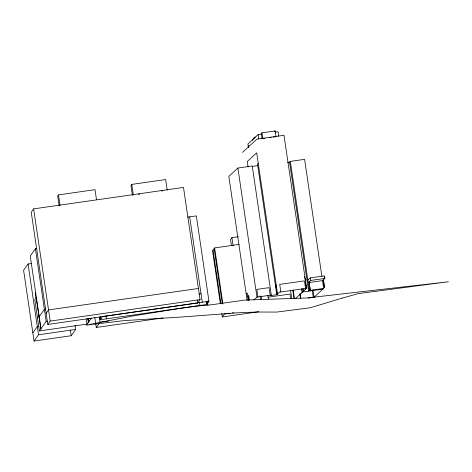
<?xml version="1.0" encoding="UTF-8"?>
<svg xmlns="http://www.w3.org/2000/svg" width="472" height="472" viewBox="0 0 472 472"><rect width="100%" height="100%" fill="white"/><g stroke="black" fill="none" stroke-linecap="round" stroke-linejoin="round"><path stroke-width="0.71" d="M254.727 138.249L255.022 136.868L253.175 138.567L252.667 140.455M33.63 208.878L31.246 212.235L47.814 324.447L197.685 302.994L200.069 299.637L183.496 187.425L33.63 208.878L50.197 321.09L47.814 324.447M96.471 199.55L95.014 189.661L58.493 194.889L57.696 196.016L59.153 205.904M36.875 248.52L35.424 248.732L30.249 256.019L40.981 328.695M31.707 263.464L28.066 263.99L23.6 270.279L34.049 341.049L71.201 335.734L75.667 329.444L75.06 325.332M35.612 292.339L35.252 292.846L36.014 298.003M167.206 190.145L165.637 179.549L131.771 184.399L130.968 185.525L132.431 195.414M37.459 317.845L38.851 315.88M39.2 316.629L44.374 309.343L45.825 309.136M46.162 313.272L48.551 309.909L198.417 288.457M32.839 332.831L37.3 326.541L38.757 326.329M88.046 318.252L88.583 321.886L86.99 324.122L39.388 330.937L46.156 321.414L35.424 248.732M34.049 341.049L38.515 334.76L28.066 263.99M89.65 318.47L91.456 318.34L88.583 321.886M187.579 217.149L196.34 215.893L208.948 301.266L206.647 304.511L100.229 319.739L102.53 316.5M162.999 317.927L96.27 327.479L100.029 322.193L99.297 317.225M239.133 244.419L214.636 247.924L212.559 250.85L220.324 303.437M238.372 236.737L231.935 237.664L230.554 239.599L231.445 245.641M258.721 311.75L222.324 316.96L224.401 314.033L230.224 313.202M261.724 134.095L258.16 134.597L247.918 144.013L248.455 147.636M276.049 136.738L275.194 130.95L261.936 132.815L261.258 133.44L262.007 138.508M242.531 152.373L256.939 139.122L284.002 135.299L306.599 288.333L295.62 298.428M274.515 131.576L275.194 130.95M306.599 288.333L279.536 292.156L276.787 294.687L270.757 295.555L271.294 295.059L252.237 165.985L237.9 168.05L228.826 176.392L247.151 300.487M258.243 163.365L257.5 164.049L276.787 294.687M287.554 162.368L289.56 162.091L290.327 161.383L304.605 159.371L321.874 276.303M246.207 294.097L247.293 293.1L248.343 300.204M253.706 300.109L256.963 297.118L271.294 295.059M276.197 284.952L275.843 285.277L277.176 294.327M306.977 280.049L307.75 279.341M307.856 280.079L310.252 277.878L324.529 275.866L324.907 278.439L322.512 280.639L308.234 282.651L310.629 280.451L324.907 278.439M322.512 280.639L323.668 288.439L309.39 290.451L308.617 291.159L302.605 292.003L302.104 288.587M324.618 277.607L324.565 278.392M324.76 278.214L324.512 276.356M308.145 298.08L314.098 297.242L323.668 288.439M252.367 166.386L257.73 165.613M322.954 289.1L308.617 291.159L289.56 162.091M138.379 194.275L139.818 194.069M161.436 190.971L162.881 190.765M198.936 294.068L201.037 293.767M46.156 321.414L47.607 321.202M50.197 321.09L200.069 299.637M103.215 316.399L208.948 301.266M100.029 322.193L108.731 320.942M38.515 334.76L75.667 329.444M232.407 312.889L233.864 312.682M275.264 132.19L278.114 131.788L278.757 136.137M263.488 138.508L264.886 138.314M269.772 137.623L271.164 137.429M273.258 137.134L274.651 136.939M268.185 297.159L290.02 294.074L290.64 298.28M323.491 279.743L324.453 287.719L323.302 279.92M313.019 289.95L314.098 297.242M312.216 290.392L313.249 297.36M310.252 277.878L310.629 280.451M309.213 281.755L310.175 289.725L309.024 281.926M290.327 161.383L309.39 290.451M304.7 276.533L306.464 288.457M305.549 288.481L304.428 280.887L279.701 284.38L280.822 291.973M305.201 287.973L305.419 289.419M303.514 288.84L303.815 290.894M301.508 288.876L302.045 292.522M300.039 293.525L300.758 298.404M299.915 294.192L300.558 298.57M293.147 289.938L294.44 298.688M292.782 290.28L293.962 298.298M290.575 290.652L291.761 298.67M261.936 132.815L262.792 138.609M258.16 134.597L258.798 138.945M277.536 293.997L256.691 152.851L247.287 161.501L248.113 167.076M248.195 145.394L248.514 147.565M270.202 295.212L269.087 287.643L256.821 289.407L257.942 296.976M267.83 295.519L268.367 299.142M261.14 296.109L261.683 299.755M260.054 295.938L260.568 299.395M237.9 168.05L256.963 297.118M249.405 300.168L248.697 295.372L247.9 296.103L248.508 300.216M231.935 237.664L233.121 245.711M214.636 247.924L222.825 303.39M214.152 248.608L222.341 304.074M213.019 250.201L220.89 303.508M221.799 313.42L222.324 316.96M208.117 300.735L208.323 302.145M207.468 302.463L207.887 305.301M206.966 301.502L207.279 303.614M206.217 301.614L206.647 304.511M189.679 216.849L202.287 302.216M199.567 302.646L199.986 305.461M197.272 300.204L197.685 302.994M131.771 184.399L133.334 194.995M105.97 316.039L106.389 318.86M100.554 316.736L100.86 318.848M99.804 316.848L100.229 319.739M94.807 317.55L96.27 327.479M88.459 318.276L88.984 321.827M87.786 318.612L88.323 322.252M86.24 319.037L86.99 324.122M58.493 194.889L60.056 205.485M70.363 330.064L71.201 335.734M40.787 328.972L36.179 297.773L34.786 299.738L39.388 330.937M342.412 298.044L310.287 307.756L276.692 312.075L257.045 312.022L237.74 312.794L180.522 317.09L124.219 320.612L86.128 325.137L132.449 316.033L179.513 308.452L195.532 306.263L211.763 304.735L245.104 300.056L306.806 297.985L448.4 281.76L358.537 293.566L342.412 298.044"/></g></svg>
